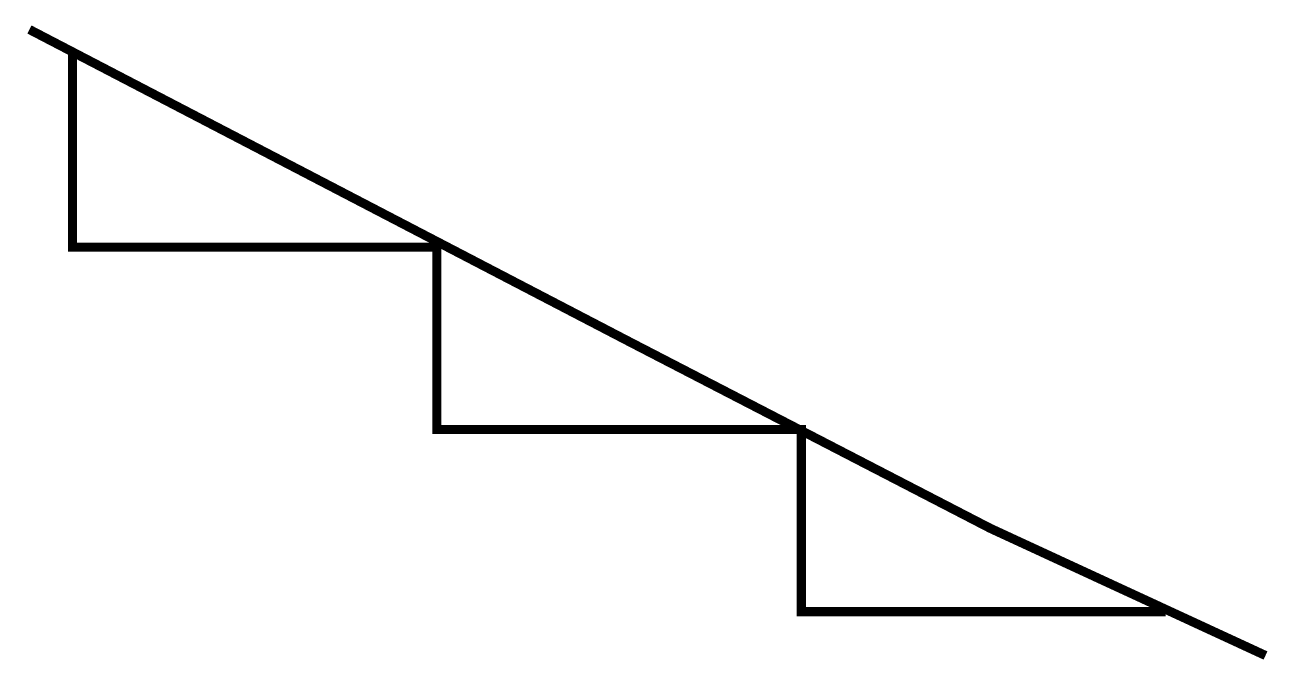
# Model space of a CAD drawing. Extents: x 0 to 13.6, y 0 to 6.9.
import ezdxf

# ---------------------------------------------------------------- set-up
doc = ezdxf.new("R2010")
doc.units = 0
doc.header["$MEASUREMENT"] = 0
doc.layers.get('0').update_dxf_attribs({"linetype": 'CONTINUOUS'})

msp = doc.modelspace()

# ---------------------------------------------------------------- linework, layer by layer
at = {"const_width": 0.1}
for points in [[(0.028, 6.89), (6.63, 3.454), (10.573, 1.415), (13.594, 0.019)], [(0.5, 6.645), (0.5, 4.5), (4.5, 4.5), (4.5, 2.5), (8.5, 2.5), (8.5, 0.5), (12.5, 0.5)]]:
    msp.add_lwpolyline(points, dxfattribs=at)

doc.saveas('drawing.dxf')
